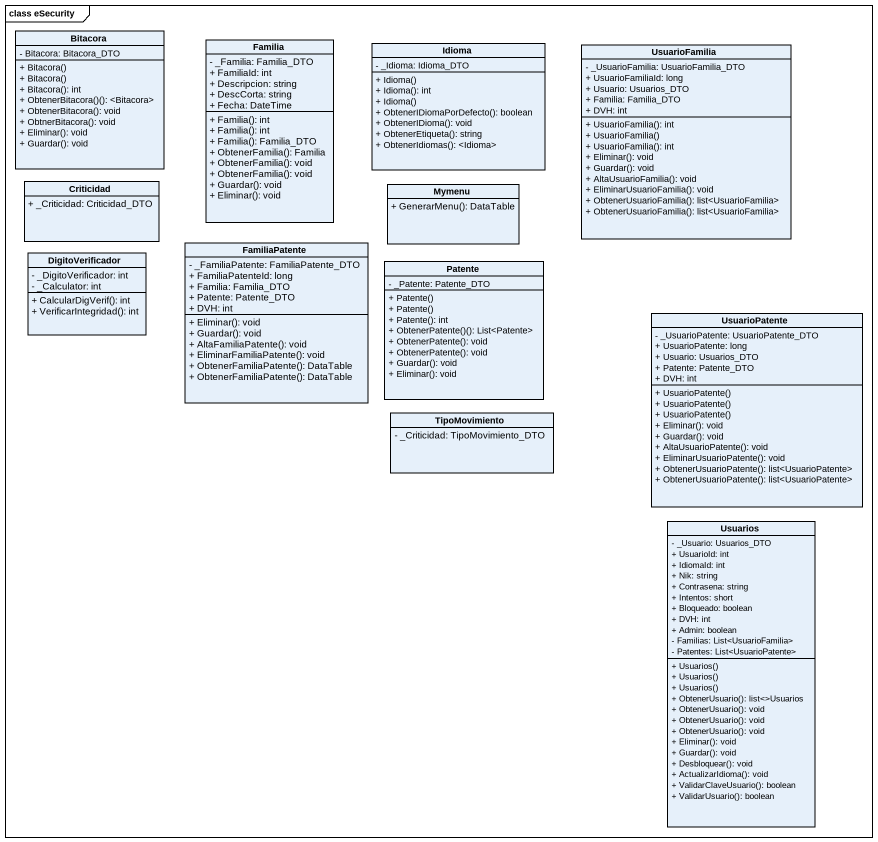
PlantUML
@startuml
mainframe class eSecurity
hide circle
hide empty members
skinparam classAttributeIconSize 0
class Bitacora {
  - Bitacora: Bitacora_DTO
  + Bitacora()
  + Bitacora()
  + Bitacora(): int
  + ObtenerBitacora()(): <Bitacora>
  + ObtenerBitacora(): void
  + ObtnerBitacora(): void
  + Eliminar(): void
  + Guardar(): void
}
class Familia {
  - _Familia: Familia_DTO
  + FamiliaId: int
  + Descripcion: string
  + DescCorta: string
  + Fecha: DateTime
  + Familia(): int
  + Familia(): int
  + Familia(): Familia_DTO
  + ObtenerFamilia(): Familia
  + ObtenerFamilia(): void
  + ObtenerFamilia(): void
  + Guardar(): void
  + Eliminar(): void
}
class Idioma {
  - _Idioma: Idioma_DTO
  + Idioma()
  + Idioma(): int
  + Idioma()
  + ObtenerIDiomaPorDefecto(): boolean
  + ObtenerIDioma(): void
  + ObtenerEtiqueta(): string
  + ObtenerIdiomas(): <Idioma>
}
class UsuarioFamilia {
  - _UsuarioFamilia: UsuarioFamilia_DTO
  + UsuarioFamiliaId: long
  + Usuario: Usuarios_DTO
  + Familia: Familia_DTO
  + DVH: int
  + UsuarioFamilia(): int
  + UsuarioFamilia()
  + UsuarioFamilia(): int
  + Eliminar(): void
  + Guardar(): void
  + AltaUsuarioFamilia(): void
  + EliminarUsuarioFamilia(): void
  + ObtenerUsuarioFamilia(): list<UsuarioFamilia>
  + ObtenerUsuarioFamilia(): list<UsuarioFamilia>
}
class Criticidad {
  + _Criticidad: Criticidad_DTO
}
class Mymenu {
  + GenerarMenu(): DataTable
}
class DigitoVerificador {
  - _DigitoVerificador: int
  - _Calculator: int
  + CalcularDigVerif(): int
  + VerificarIntegridad(): int
}
class FamiliaPatente {
  - _FamiliaPatente: FamiliaPatente_DTO
  + FamiliaPatenteId: long
  + Familia: Familia_DTO
  + Patente: Patente_DTO
  + DVH: int
  + Eliminar(): void
  + Guardar(): void
  + AltaFamiliaPatente(): void
  + EliminarFamiliaPatente(): void
  + ObtenerFamiliaPatente(): DataTable
  + ObtenerFamiliaPatente(): DataTable
}
class Patente {
  - _Patente: Patente_DTO
  + Patente()
  + Patente()
  + Patente(): int
  + ObtenerPatente()(): List<Patente>
  + ObtenerPatente(): void
  + ObtenerPatente(): void
  + Guardar(): void
  + Eliminar(): void
}
class UsuarioPatente {
  - _UsuarioPatente: UsuarioPatente_DTO
  + UsuarioPatente: long
  + Usuario: Usuarios_DTO
  + Patente: Patente_DTO
  + DVH: int
  + UsuarioPatente()
  + UsuarioPatente()
  + UsuarioPatente()
  + Eliminar(): void
  + Guardar(): void
  + AltaUsuarioPatente(): void
  + EliminarUsuarioPatente(): void
  + ObtenerUsuarioPatente(): list<UsuarioPatente>
  + ObtenerUsuarioPatente(): list<UsuarioPatente>
}
class TipoMovimiento {
  - _Criticidad: TipoMovimiento_DTO
}
class Usuarios {
  - _Usuario: Usuarios_DTO
  + UsuarioId: int
  + IdiomaId: int
  + Nik: string
  + Contrasena: string
  + Intentos: short
  + Bloqueado: boolean
  + DVH: int
  + Admin: boolean
  - Familias: List<UsuarioFamilia>
  - Patentes: List<UsuarioPatente>
  + Usuarios()
  + Usuarios()
  + Usuarios()
  + ObtenerUsuario(): list<>Usuarios
  + ObtenerUsuario(): void
  + ObtenerUsuario(): void
  + ObtenerUsuario(): void
  + Eliminar(): void
  + Guardar(): void
  + Desbloquear(): void
  + ActualizarIdioma(): void
  + ValidarClaveUsuario(): boolean
  + ValidarUsuario(): boolean
}
@enduml
